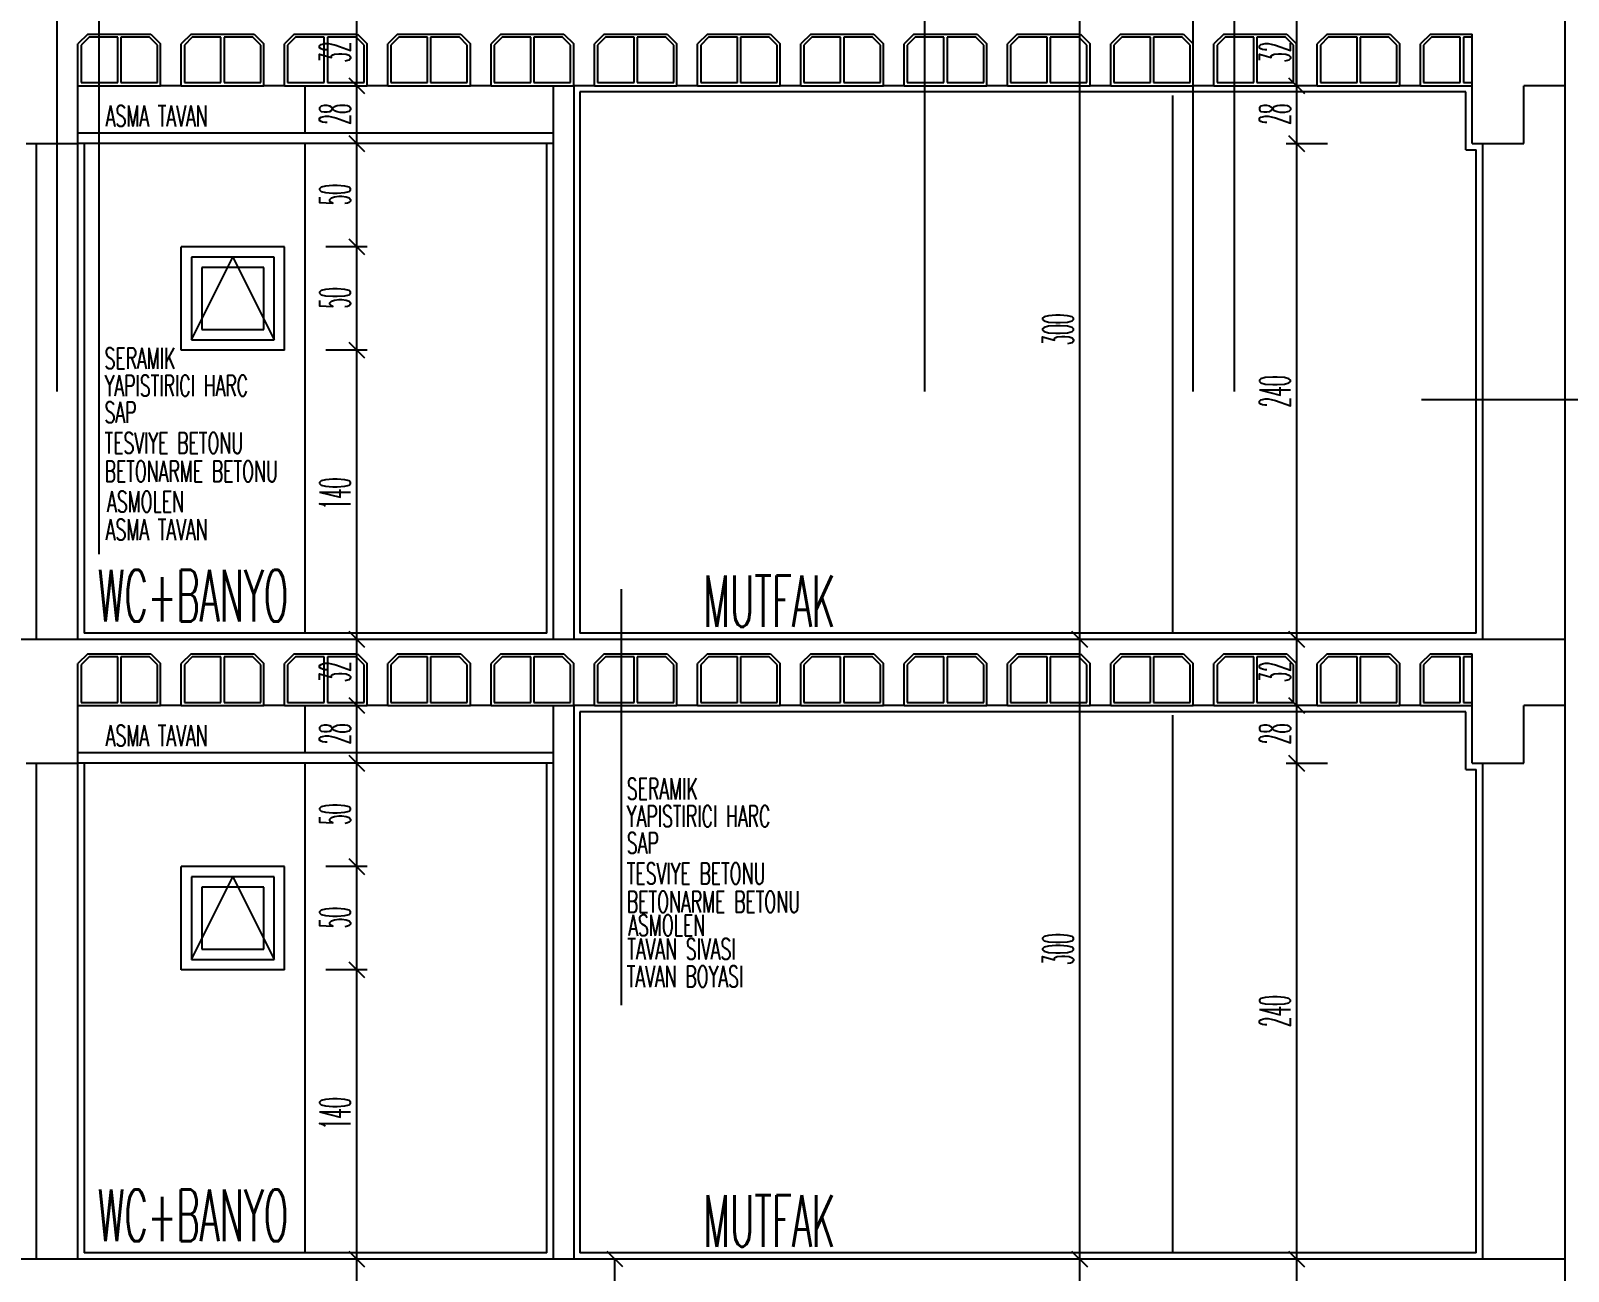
# Model space of a CAD drawing. Extents: x 78 to 306, y -397 to 18.
# Drawn here: x 278.1706 to 278.3194, y -396.8097 to -396.6896 of the extents above; entities that cross this region are included whole.
import ezdxf

# ---------------------------------------------------------------- set-up
doc = ezdxf.new("R2010")
doc.units = 0
doc.header["$LTSCALE"] = 0.5
doc.header["$MEASUREMENT"] = 0
doc.linetypes.add('DASHDOT2', pattern=[0.5, 0.25, -0.125, 0, -0.125])
doc.linetypes.add('DOT2', pattern=[0.125, 0, -0.125])
doc.layers.get('0').update_dxf_attribs({"linetype": 'CONTINUOUS'})
for name, color, linetype in [('AKS', 5, 'DASHDOT2'), ('DUVAR', 6, 'CONTINUOUS'), ('IZDUSUM', 2, 'DOT2'), ('KAPI', 1, 'CONTINUOUS'), ('KOLON', 4, 'CONTINUOUS'), ('MERDIVEN', 3, 'CONTINUOUS'), ('SIVA', 7, 'CONTINUOUS'), ('TARAMA', 8, 'CONTINUOUS'), ('TEFRIS', 11, 'CONTINUOUS'), ('YESIL', 73, 'CONTINUOUS')]:
    doc.layers.add(name, color=color, linetype=linetype)
doc.styles.add('OLCU', font='romans.shx', dxfattribs={"width": 0.6, "height": 0.125})
doc.styles.add('OLCUIC', font='ROMANS.SHX', dxfattribs={"width": 0.4, "height": 0.15})

msp = doc.modelspace()

# ---------------------------------------------------------------- linework, layer by layer
at = {"color": 0, "linetype": 'ByBlock'}
for p, q in [((278.20139, -396.69421), (278.20289, -396.69571)), ((278.20289, -396.69571), (278.20139, -396.69421)), ((278.29389, -396.69571), (278.29239, -396.69421)), ((278.29239, -396.69421), (278.29389, -396.69571)), ((278.20139, -396.69981), (278.20289, -396.70131)), ((278.20289, -396.70131), (278.20139, -396.69981)), ((278.29389, -396.70131), (278.29239, -396.69981)), ((278.29239, -396.69981), (278.29389, -396.70131)), ((278.20139, -396.70981), (278.20289, -396.71131)), ((278.20289, -396.71131), (278.20139, -396.70981)), ((278.20139, -396.71981), (278.20289, -396.72131)), ((278.20289, -396.72131), (278.20139, -396.71981)), ((278.20139, -396.74781), (278.20289, -396.74931)), ((278.20289, -396.74931), (278.20139, -396.74781)), ((278.27139, -396.74781), (278.27289, -396.74931)), ((278.27289, -396.74931), (278.27139, -396.74781)), ((278.29239, -396.74781), (278.29389, -396.74931)), ((278.29389, -396.74931), (278.29239, -396.74781)), ((278.20139, -396.75421), (278.20289, -396.75571)), ((278.20289, -396.75571), (278.20139, -396.75421)), ((278.29389, -396.75571), (278.29239, -396.75421)), ((278.29239, -396.75421), (278.29389, -396.75571)), ((278.20139, -396.75981), (278.20289, -396.76131)), ((278.20289, -396.76131), (278.20139, -396.75981)), ((278.29389, -396.76131), (278.29239, -396.75981)), ((278.29239, -396.75981), (278.29389, -396.76131)), ((278.20139, -396.76981), (278.20289, -396.77131)), ((278.20289, -396.77131), (278.20139, -396.76981)), ((278.20139, -396.77981), (278.20289, -396.78131)), ((278.20289, -396.78131), (278.20139, -396.77981)), ((278.20139, -396.80781), (278.20289, -396.80931)), ((278.20289, -396.80931), (278.20139, -396.80781)), ((278.22789, -396.80931), (278.22639, -396.80781)), ((278.27139, -396.80781), (278.27289, -396.80931)), ((278.27289, -396.80931), (278.27139, -396.80781)), ((278.29389, -396.80931), (278.29239, -396.80781)), ((278.29239, -396.80781), (278.29389, -396.80931))]:
    msp.add_line(p, q, dxfattribs=at)
at = {"layer": 'AKS'}
for p, q in [((278.17314, -396.94956), (278.17314, -396.29556)), ((278.25714, -396.94956), (278.25714, -396.29556)), ((278.28714, -396.94956), (278.28714, -396.29556)), ((278.28314, -396.94956), (278.28314, -396.29956))]:
    msp.add_line(p, q, dxfattribs=at)
at = {"layer": 'DUVAR'}
for p, q in [((278.22114, -396.69496), (278.22114, -396.74856)), ((278.22314, -396.69496), (278.22314, -396.74856)), ((278.31914, -396.74856), (278.31914, -396.69496)), ((278.17114, -396.74856), (278.17114, -396.70056)), ((278.17514, -396.74856), (278.17514, -396.70056)), ((278.31114, -396.70056), (278.31114, -396.74856)), ((278.22114, -396.75496), (278.22114, -396.80856)), ((278.22314, -396.75496), (278.22314, -396.80856)), ((278.31914, -396.80856), (278.31914, -396.75496)), ((278.17114, -396.80856), (278.17114, -396.76056)), ((278.17514, -396.80856), (278.17514, -396.76056)), ((278.31114, -396.76056), (278.31114, -396.80856))]:
    msp.add_line(p, q, dxfattribs=at)
at = {"layer": 'IZDUSUM', "ltscale": 0.6}
for p, q in [((278.18614, -396.71956), (278.19014, -396.71156)), ((278.19014, -396.71156), (278.19414, -396.71956)), ((278.18614, -396.77956), (278.19014, -396.77156)), ((278.19014, -396.77156), (278.19414, -396.77956))]:
    msp.add_line(p, q, dxfattribs=at)
at = {"layer": 'KAPI'}
for p, q in [((278.28114, -396.74796), (278.28114, -396.69589)), ((278.28114, -396.80796), (278.28114, -396.75589))]:
    msp.add_line(p, q, dxfattribs=at)
at = {"layer": 'KOLON'}
for p, q in [((278.31914, -396.69496), (278.31914, -396.68856)), ((278.31014, -396.70056), (278.31014, -396.68996)), ((278.17514, -396.70056), (278.17514, -396.69496)), ((278.31014, -396.70056), (278.31014, -396.69496)), ((278.31914, -396.69496), (278.31514, -396.69496)), ((278.31514, -396.70056), (278.31514, -396.69496)), ((278.17014, -396.70056), (278.17514, -396.70056)), ((278.31014, -396.70056), (278.31514, -396.70056)), ((278.31914, -396.74856), (278.12117, -396.74856)), ((278.31914, -396.75496), (278.31914, -396.74856)), ((278.31014, -396.76056), (278.31014, -396.74996)), ((278.17514, -396.76056), (278.17514, -396.75496)), ((278.31914, -396.75496), (278.31514, -396.75496)), ((278.31514, -396.76056), (278.31514, -396.75496)), ((278.17014, -396.76056), (278.17514, -396.76056)), ((278.31014, -396.76056), (278.31514, -396.76056)), ((278.31914, -396.80856), (278.13714, -396.80856)), ((278.31914, -396.81496), (278.31914, -396.80856))]:
    msp.add_line(p, q, dxfattribs=at)
at = {"layer": 'KOLON', "ltscale": 1.5}
for p, q in [((278.17609, -396.68996), (278.17514, -396.69091)), ((278.17609, -396.68996), (278.1822, -396.68996)), ((278.1822, -396.68996), (278.18314, -396.69091)), ((278.18609, -396.68996), (278.18514, -396.69091)), ((278.18609, -396.68996), (278.1922, -396.68996)), ((278.1922, -396.68996), (278.19314, -396.69091)), ((278.19609, -396.68996), (278.19514, -396.69091)), ((278.19609, -396.68996), (278.2022, -396.68996)), ((278.2022, -396.68996), (278.20314, -396.69091)), ((278.20609, -396.68996), (278.20514, -396.69091)), ((278.20609, -396.68996), (278.2122, -396.68996)), ((278.2122, -396.68996), (278.21314, -396.69091)), ((278.21609, -396.68996), (278.21514, -396.69091)), ((278.21609, -396.68996), (278.2222, -396.68996)), ((278.2222, -396.68996), (278.22314, -396.69091)), ((278.22609, -396.68996), (278.22514, -396.69091)), ((278.22609, -396.68996), (278.2322, -396.68996)), ((278.2322, -396.68996), (278.23314, -396.69091)), ((278.23609, -396.68996), (278.23514, -396.69091)), ((278.23609, -396.68996), (278.2422, -396.68996)), ((278.2422, -396.68996), (278.24314, -396.69091)), ((278.24609, -396.68996), (278.24514, -396.69091)), ((278.24609, -396.68996), (278.2522, -396.68996)), ((278.2522, -396.68996), (278.25314, -396.69091)), ((278.25609, -396.68996), (278.25514, -396.69091)), ((278.25609, -396.68996), (278.2622, -396.68996)), ((278.2622, -396.68996), (278.26314, -396.69091)), ((278.26609, -396.68996), (278.26514, -396.69091)), ((278.26609, -396.68996), (278.2722, -396.68996)), ((278.2722, -396.68996), (278.27314, -396.69091)), ((278.27609, -396.68996), (278.27514, -396.69091)), ((278.27609, -396.68996), (278.2822, -396.68996)), ((278.2822, -396.68996), (278.28314, -396.69091)), ((278.28609, -396.68996), (278.28514, -396.69091)), ((278.28609, -396.68996), (278.2922, -396.68996)), ((278.2922, -396.68996), (278.29314, -396.69091)), ((278.29609, -396.68996), (278.29514, -396.69091)), ((278.29609, -396.68996), (278.3022, -396.68996)), ((278.3022, -396.68996), (278.30314, -396.69091)), ((278.30609, -396.68996), (278.30514, -396.69091)), ((278.30609, -396.68996), (278.31014, -396.68996)), ((278.17514, -396.69496), (278.17514, -396.69091)), ((278.18314, -396.69496), (278.18314, -396.69091)), ((278.18514, -396.69496), (278.18514, -396.69091)), ((278.19314, -396.69496), (278.19314, -396.69091)), ((278.19514, -396.69496), (278.19514, -396.69091)), ((278.20314, -396.69496), (278.20314, -396.69091)), ((278.20514, -396.69496), (278.20514, -396.69091)), ((278.21314, -396.69496), (278.21314, -396.69091)), ((278.21514, -396.69496), (278.21514, -396.69091)), ((278.22314, -396.69496), (278.22314, -396.69091)), ((278.22514, -396.69496), (278.22514, -396.69091)), ((278.23314, -396.69496), (278.23314, -396.69091)), ((278.23514, -396.69496), (278.23514, -396.69091)), ((278.24314, -396.69496), (278.24314, -396.69091)), ((278.24514, -396.69496), (278.24514, -396.69091)), ((278.25314, -396.69496), (278.25314, -396.69091)), ((278.25514, -396.69496), (278.25514, -396.69091)), ((278.26314, -396.69496), (278.26314, -396.69091)), ((278.26514, -396.69496), (278.26514, -396.69091)), ((278.27314, -396.69496), (278.27314, -396.69091)), ((278.27514, -396.69496), (278.27514, -396.69091)), ((278.28314, -396.69496), (278.28314, -396.69091)), ((278.28514, -396.69496), (278.28514, -396.69091)), ((278.29314, -396.69496), (278.29314, -396.69091)), ((278.29514, -396.69496), (278.29514, -396.69091)), ((278.30314, -396.69496), (278.30314, -396.69091)), ((278.30514, -396.69496), (278.30514, -396.69091)), ((278.18514, -396.69496), (278.18314, -396.69496)), ((278.19514, -396.69496), (278.19314, -396.69496)), ((278.20514, -396.69496), (278.20314, -396.69496)), ((278.21514, -396.69496), (278.21314, -396.69496)), ((278.22514, -396.69496), (278.22314, -396.69496)), ((278.23514, -396.69496), (278.23314, -396.69496)), ((278.24514, -396.69496), (278.24314, -396.69496)), ((278.25514, -396.69496), (278.25314, -396.69496)), ((278.26514, -396.69496), (278.26314, -396.69496)), ((278.27514, -396.69496), (278.27314, -396.69496)), ((278.28514, -396.69496), (278.28314, -396.69496)), ((278.29514, -396.69496), (278.29314, -396.69496)), ((278.30514, -396.69496), (278.30314, -396.69496)), ((278.17609, -396.74996), (278.17514, -396.75091)), ((278.17609, -396.74996), (278.1822, -396.74996)), ((278.1822, -396.74996), (278.18314, -396.75091)), ((278.18609, -396.74996), (278.18514, -396.75091)), ((278.18609, -396.74996), (278.1922, -396.74996)), ((278.1922, -396.74996), (278.19314, -396.75091)), ((278.19609, -396.74996), (278.19514, -396.75091)), ((278.19609, -396.74996), (278.2022, -396.74996)), ((278.2022, -396.74996), (278.20314, -396.75091)), ((278.20609, -396.74996), (278.20514, -396.75091)), ((278.20609, -396.74996), (278.2122, -396.74996)), ((278.2122, -396.74996), (278.21314, -396.75091)), ((278.21609, -396.74996), (278.21514, -396.75091)), ((278.21609, -396.74996), (278.2222, -396.74996)), ((278.2222, -396.74996), (278.22314, -396.75091)), ((278.22609, -396.74996), (278.22514, -396.75091)), ((278.22609, -396.74996), (278.2322, -396.74996)), ((278.2322, -396.74996), (278.23314, -396.75091)), ((278.23609, -396.74996), (278.23514, -396.75091)), ((278.23609, -396.74996), (278.2422, -396.74996)), ((278.2422, -396.74996), (278.24314, -396.75091)), ((278.24609, -396.74996), (278.24514, -396.75091)), ((278.24609, -396.74996), (278.2522, -396.74996)), ((278.2522, -396.74996), (278.25314, -396.75091)), ((278.25609, -396.74996), (278.25514, -396.75091)), ((278.25609, -396.74996), (278.2622, -396.74996)), ((278.2622, -396.74996), (278.26314, -396.75091)), ((278.26609, -396.74996), (278.26514, -396.75091)), ((278.26609, -396.74996), (278.2722, -396.74996)), ((278.2722, -396.74996), (278.27314, -396.75091)), ((278.27609, -396.74996), (278.27514, -396.75091)), ((278.27609, -396.74996), (278.2822, -396.74996)), ((278.2822, -396.74996), (278.28314, -396.75091)), ((278.28609, -396.74996), (278.28514, -396.75091)), ((278.28609, -396.74996), (278.2922, -396.74996)), ((278.2922, -396.74996), (278.29314, -396.75091)), ((278.29609, -396.74996), (278.29514, -396.75091)), ((278.29609, -396.74996), (278.3022, -396.74996)), ((278.3022, -396.74996), (278.30314, -396.75091)), ((278.30609, -396.74996), (278.30514, -396.75091)), ((278.30609, -396.74996), (278.31014, -396.74996)), ((278.17514, -396.75496), (278.17514, -396.75091)), ((278.18314, -396.75496), (278.18314, -396.75091)), ((278.18514, -396.75496), (278.18514, -396.75091)), ((278.19314, -396.75496), (278.19314, -396.75091)), ((278.19514, -396.75496), (278.19514, -396.75091)), ((278.20314, -396.75496), (278.20314, -396.75091)), ((278.20514, -396.75496), (278.20514, -396.75091)), ((278.21314, -396.75496), (278.21314, -396.75091)), ((278.21514, -396.75496), (278.21514, -396.75091)), ((278.22314, -396.75496), (278.22314, -396.75091)), ((278.22514, -396.75496), (278.22514, -396.75091)), ((278.23314, -396.75496), (278.23314, -396.75091)), ((278.23514, -396.75496), (278.23514, -396.75091)), ((278.24314, -396.75496), (278.24314, -396.75091)), ((278.24514, -396.75496), (278.24514, -396.75091)), ((278.25314, -396.75496), (278.25314, -396.75091)), ((278.25514, -396.75496), (278.25514, -396.75091)), ((278.26314, -396.75496), (278.26314, -396.75091)), ((278.26514, -396.75496), (278.26514, -396.75091)), ((278.27314, -396.75496), (278.27314, -396.75091)), ((278.27514, -396.75496), (278.27514, -396.75091)), ((278.28314, -396.75496), (278.28314, -396.75091)), ((278.28514, -396.75496), (278.28514, -396.75091)), ((278.29314, -396.75496), (278.29314, -396.75091)), ((278.29514, -396.75496), (278.29514, -396.75091)), ((278.30314, -396.75496), (278.30314, -396.75091)), ((278.30514, -396.75496), (278.30514, -396.75091)), ((278.18514, -396.75496), (278.18314, -396.75496)), ((278.19514, -396.75496), (278.19314, -396.75496)), ((278.20514, -396.75496), (278.20314, -396.75496)), ((278.21514, -396.75496), (278.21314, -396.75496)), ((278.22514, -396.75496), (278.22314, -396.75496)), ((278.23514, -396.75496), (278.23314, -396.75496)), ((278.24514, -396.75496), (278.24314, -396.75496)), ((278.25514, -396.75496), (278.25314, -396.75496)), ((278.26514, -396.75496), (278.26314, -396.75496)), ((278.27514, -396.75496), (278.27314, -396.75496)), ((278.28514, -396.75496), (278.28314, -396.75496)), ((278.29514, -396.75496), (278.29314, -396.75496)), ((278.30514, -396.75496), (278.30314, -396.75496))]:
    msp.add_line(p, q, dxfattribs=at)
at = {"layer": 'MERDIVEN', "ltscale": 1.4}
for p, q in [((278.22114, -396.69956), (278.17514, -396.69956)), ((278.22114, -396.70056), (278.17514, -396.70056)), ((278.22114, -396.75956), (278.17514, -396.75956)), ((278.22114, -396.76056), (278.17514, -396.76056))]:
    msp.add_line(p, q, dxfattribs=at)
at = {"layer": 'SIVA', "ltscale": 1.4}
for p, q in [((278.30954, -396.69556), (278.22374, -396.69556)), ((278.22374, -396.69556), (278.22374, -396.74796)), ((278.30954, -396.70116), (278.30954, -396.69556)), ((278.17574, -396.70056), (278.17574, -396.74796)), ((278.22054, -396.74796), (278.22054, -396.70056)), ((278.30954, -396.70116), (278.31054, -396.70116)), ((278.31054, -396.74796), (278.31054, -396.70116)), ((278.22054, -396.74796), (278.17574, -396.74796)), ((278.31054, -396.74796), (278.22374, -396.74796)), ((278.30954, -396.75556), (278.22374, -396.75556)), ((278.22374, -396.75556), (278.22374, -396.80796)), ((278.30954, -396.76116), (278.30954, -396.75556)), ((278.17574, -396.76056), (278.17574, -396.80796)), ((278.22054, -396.80796), (278.22054, -396.76056)), ((278.30954, -396.76116), (278.31054, -396.76116)), ((278.31054, -396.80796), (278.31054, -396.76116)), ((278.22054, -396.80796), (278.17574, -396.80796)), ((278.31054, -396.80796), (278.22374, -396.80796))]:
    msp.add_line(p, q, dxfattribs=at)
at = {"layer": 'TARAMA', "ltscale": 1.5}
for p, q in [((278.17621, -396.69026), (278.17544, -396.69103)), ((278.17899, -396.69026), (278.17621, -396.69026)), ((278.17899, -396.69466), (278.17899, -396.69026)), ((278.18207, -396.69026), (278.17929, -396.69026)), ((278.17929, -396.69026), (278.17929, -396.69466)), ((278.18284, -396.69103), (278.18207, -396.69026)), ((278.18621, -396.69026), (278.18544, -396.69103)), ((278.18899, -396.69026), (278.18621, -396.69026)), ((278.18899, -396.69466), (278.18899, -396.69026)), ((278.19207, -396.69026), (278.18929, -396.69026)), ((278.18929, -396.69026), (278.18929, -396.69466)), ((278.19284, -396.69103), (278.19207, -396.69026)), ((278.19621, -396.69026), (278.19544, -396.69103)), ((278.19899, -396.69026), (278.19621, -396.69026)), ((278.19899, -396.69466), (278.19899, -396.69026)), ((278.20207, -396.69026), (278.19929, -396.69026)), ((278.19929, -396.69026), (278.19929, -396.69466)), ((278.20284, -396.69103), (278.20207, -396.69026)), ((278.20621, -396.69026), (278.20544, -396.69103)), ((278.20899, -396.69026), (278.20621, -396.69026)), ((278.20899, -396.69466), (278.20899, -396.69026)), ((278.21207, -396.69026), (278.20929, -396.69026)), ((278.20929, -396.69026), (278.20929, -396.69466)), ((278.21284, -396.69103), (278.21207, -396.69026)), ((278.21621, -396.69026), (278.21544, -396.69103)), ((278.21899, -396.69026), (278.21621, -396.69026)), ((278.21899, -396.69466), (278.21899, -396.69026)), ((278.22207, -396.69026), (278.21929, -396.69026)), ((278.21929, -396.69026), (278.21929, -396.69466)), ((278.22284, -396.69103), (278.22207, -396.69026)), ((278.22621, -396.69026), (278.22544, -396.69103)), ((278.22899, -396.69026), (278.22621, -396.69026)), ((278.22899, -396.69466), (278.22899, -396.69026)), ((278.23207, -396.69026), (278.22929, -396.69026)), ((278.22929, -396.69026), (278.22929, -396.69466)), ((278.23284, -396.69103), (278.23207, -396.69026)), ((278.23621, -396.69026), (278.23544, -396.69103)), ((278.23899, -396.69026), (278.23621, -396.69026)), ((278.23899, -396.69466), (278.23899, -396.69026)), ((278.24207, -396.69026), (278.23929, -396.69026)), ((278.23929, -396.69026), (278.23929, -396.69466)), ((278.24284, -396.69103), (278.24207, -396.69026)), ((278.24621, -396.69026), (278.24544, -396.69103)), ((278.24899, -396.69026), (278.24621, -396.69026)), ((278.24899, -396.69466), (278.24899, -396.69026)), ((278.25207, -396.69026), (278.24929, -396.69026)), ((278.24929, -396.69026), (278.24929, -396.69466)), ((278.25284, -396.69103), (278.25207, -396.69026)), ((278.25621, -396.69026), (278.25544, -396.69103)), ((278.25899, -396.69026), (278.25621, -396.69026)), ((278.25899, -396.69466), (278.25899, -396.69026)), ((278.26207, -396.69026), (278.25929, -396.69026)), ((278.25929, -396.69026), (278.25929, -396.69466)), ((278.26284, -396.69103), (278.26207, -396.69026)), ((278.26621, -396.69026), (278.26544, -396.69103)), ((278.26899, -396.69026), (278.26621, -396.69026)), ((278.26899, -396.69466), (278.26899, -396.69026)), ((278.27207, -396.69026), (278.26929, -396.69026)), ((278.26929, -396.69026), (278.26929, -396.69466)), ((278.27284, -396.69103), (278.27207, -396.69026)), ((278.27621, -396.69026), (278.27544, -396.69103)), ((278.27899, -396.69026), (278.27621, -396.69026)), ((278.27899, -396.69466), (278.27899, -396.69026)), ((278.28207, -396.69026), (278.27929, -396.69026)), ((278.27929, -396.69026), (278.27929, -396.69466)), ((278.28284, -396.69103), (278.28207, -396.69026)), ((278.28621, -396.69026), (278.28544, -396.69103)), ((278.28899, -396.69026), (278.28621, -396.69026)), ((278.28899, -396.69466), (278.28899, -396.69026)), ((278.29207, -396.69026), (278.28929, -396.69026)), ((278.28929, -396.69026), (278.28929, -396.69466)), ((278.29284, -396.69103), (278.29207, -396.69026)), ((278.29621, -396.69026), (278.29544, -396.69103)), ((278.29899, -396.69026), (278.29621, -396.69026)), ((278.29899, -396.69466), (278.29899, -396.69026)), ((278.30207, -396.69026), (278.29929, -396.69026)), ((278.29929, -396.69026), (278.29929, -396.69466)), ((278.30284, -396.69103), (278.30207, -396.69026)), ((278.30621, -396.69026), (278.30544, -396.69103)), ((278.30899, -396.69026), (278.30621, -396.69026)), ((278.30899, -396.69466), (278.30899, -396.69026)), ((278.31014, -396.69026), (278.30929, -396.69026)), ((278.30929, -396.69026), (278.30929, -396.69466)), ((278.17544, -396.69103), (278.17544, -396.69466)), ((278.18284, -396.69466), (278.18284, -396.69103)), ((278.18544, -396.69103), (278.18544, -396.69466)), ((278.19284, -396.69466), (278.19284, -396.69103)), ((278.19544, -396.69103), (278.19544, -396.69466)), ((278.20284, -396.69466), (278.20284, -396.69103)), ((278.20544, -396.69103), (278.20544, -396.69466)), ((278.21284, -396.69466), (278.21284, -396.69103)), ((278.21544, -396.69103), (278.21544, -396.69466)), ((278.22284, -396.69466), (278.22284, -396.69103)), ((278.22544, -396.69103), (278.22544, -396.69466)), ((278.23284, -396.69466), (278.23284, -396.69103)), ((278.23544, -396.69103), (278.23544, -396.69466)), ((278.24284, -396.69466), (278.24284, -396.69103)), ((278.24544, -396.69103), (278.24544, -396.69466)), ((278.25284, -396.69466), (278.25284, -396.69103)), ((278.25544, -396.69103), (278.25544, -396.69466)), ((278.26284, -396.69466), (278.26284, -396.69103)), ((278.26544, -396.69103), (278.26544, -396.69466)), ((278.27284, -396.69466), (278.27284, -396.69103)), ((278.27544, -396.69103), (278.27544, -396.69466)), ((278.28284, -396.69466), (278.28284, -396.69103)), ((278.28544, -396.69103), (278.28544, -396.69466)), ((278.29284, -396.69466), (278.29284, -396.69103)), ((278.29544, -396.69103), (278.29544, -396.69466)), ((278.30284, -396.69466), (278.30284, -396.69103)), ((278.30544, -396.69103), (278.30544, -396.69466)), ((278.17514, -396.69496), (278.18314, -396.69496)), ((278.17544, -396.69466), (278.17899, -396.69466)), ((278.17929, -396.69466), (278.18284, -396.69466)), ((278.18514, -396.69496), (278.19314, -396.69496)), ((278.18544, -396.69466), (278.18899, -396.69466)), ((278.18929, -396.69466), (278.19284, -396.69466)), ((278.19514, -396.69496), (278.20314, -396.69496)), ((278.19544, -396.69466), (278.19899, -396.69466)), ((278.19929, -396.69466), (278.20284, -396.69466)), ((278.20514, -396.69496), (278.21314, -396.69496)), ((278.20544, -396.69466), (278.20899, -396.69466)), ((278.20929, -396.69466), (278.21284, -396.69466)), ((278.21514, -396.69496), (278.22314, -396.69496)), ((278.21544, -396.69466), (278.21899, -396.69466)), ((278.21929, -396.69466), (278.22284, -396.69466)), ((278.22514, -396.69496), (278.23314, -396.69496)), ((278.22544, -396.69466), (278.22899, -396.69466)), ((278.22929, -396.69466), (278.23284, -396.69466)), ((278.23514, -396.69496), (278.24314, -396.69496)), ((278.23544, -396.69466), (278.23899, -396.69466)), ((278.23929, -396.69466), (278.24284, -396.69466)), ((278.24514, -396.69496), (278.25314, -396.69496)), ((278.24544, -396.69466), (278.24899, -396.69466)), ((278.24929, -396.69466), (278.25284, -396.69466)), ((278.25514, -396.69496), (278.26314, -396.69496)), ((278.25544, -396.69466), (278.25899, -396.69466)), ((278.25929, -396.69466), (278.26284, -396.69466)), ((278.26514, -396.69496), (278.27314, -396.69496)), ((278.26544, -396.69466), (278.26899, -396.69466)), ((278.26929, -396.69466), (278.27284, -396.69466)), ((278.27514, -396.69496), (278.28314, -396.69496)), ((278.27544, -396.69466), (278.27899, -396.69466)), ((278.27929, -396.69466), (278.28284, -396.69466)), ((278.28514, -396.69496), (278.29314, -396.69496)), ((278.28544, -396.69466), (278.28899, -396.69466)), ((278.28929, -396.69466), (278.29284, -396.69466)), ((278.29514, -396.69496), (278.30314, -396.69496)), ((278.29544, -396.69466), (278.29899, -396.69466)), ((278.29929, -396.69466), (278.30284, -396.69466)), ((278.30514, -396.69496), (278.31014, -396.69496)), ((278.30544, -396.69466), (278.30899, -396.69466)), ((278.30929, -396.69466), (278.31014, -396.69466)), ((278.17621, -396.75026), (278.17544, -396.75103)), ((278.17899, -396.75026), (278.17621, -396.75026)), ((278.17899, -396.75466), (278.17899, -396.75026)), ((278.18207, -396.75026), (278.17929, -396.75026)), ((278.17929, -396.75026), (278.17929, -396.75466)), ((278.18284, -396.75103), (278.18207, -396.75026)), ((278.18621, -396.75026), (278.18544, -396.75103)), ((278.18899, -396.75026), (278.18621, -396.75026)), ((278.18899, -396.75466), (278.18899, -396.75026)), ((278.19207, -396.75026), (278.18929, -396.75026)), ((278.18929, -396.75026), (278.18929, -396.75466)), ((278.19284, -396.75103), (278.19207, -396.75026)), ((278.19621, -396.75026), (278.19544, -396.75103)), ((278.19899, -396.75026), (278.19621, -396.75026)), ((278.19899, -396.75466), (278.19899, -396.75026)), ((278.20207, -396.75026), (278.19929, -396.75026)), ((278.19929, -396.75026), (278.19929, -396.75466)), ((278.20284, -396.75103), (278.20207, -396.75026)), ((278.20621, -396.75026), (278.20544, -396.75103)), ((278.20899, -396.75026), (278.20621, -396.75026)), ((278.20899, -396.75466), (278.20899, -396.75026)), ((278.21207, -396.75026), (278.20929, -396.75026)), ((278.20929, -396.75026), (278.20929, -396.75466)), ((278.21284, -396.75103), (278.21207, -396.75026)), ((278.21621, -396.75026), (278.21544, -396.75103)), ((278.21899, -396.75026), (278.21621, -396.75026)), ((278.21899, -396.75466), (278.21899, -396.75026)), ((278.22207, -396.75026), (278.21929, -396.75026)), ((278.21929, -396.75026), (278.21929, -396.75466)), ((278.22284, -396.75103), (278.22207, -396.75026)), ((278.22621, -396.75026), (278.22544, -396.75103)), ((278.22899, -396.75026), (278.22621, -396.75026)), ((278.22899, -396.75466), (278.22899, -396.75026)), ((278.23207, -396.75026), (278.22929, -396.75026)), ((278.22929, -396.75026), (278.22929, -396.75466)), ((278.23284, -396.75103), (278.23207, -396.75026)), ((278.23621, -396.75026), (278.23544, -396.75103)), ((278.23899, -396.75026), (278.23621, -396.75026)), ((278.23899, -396.75466), (278.23899, -396.75026)), ((278.24207, -396.75026), (278.23929, -396.75026)), ((278.23929, -396.75026), (278.23929, -396.75466)), ((278.24284, -396.75103), (278.24207, -396.75026)), ((278.24621, -396.75026), (278.24544, -396.75103)), ((278.24899, -396.75026), (278.24621, -396.75026)), ((278.24899, -396.75466), (278.24899, -396.75026)), ((278.25207, -396.75026), (278.24929, -396.75026)), ((278.24929, -396.75026), (278.24929, -396.75466)), ((278.25284, -396.75103), (278.25207, -396.75026)), ((278.25621, -396.75026), (278.25544, -396.75103)), ((278.25899, -396.75026), (278.25621, -396.75026)), ((278.25899, -396.75466), (278.25899, -396.75026)), ((278.26207, -396.75026), (278.25929, -396.75026)), ((278.25929, -396.75026), (278.25929, -396.75466)), ((278.26284, -396.75103), (278.26207, -396.75026)), ((278.26621, -396.75026), (278.26544, -396.75103)), ((278.26899, -396.75026), (278.26621, -396.75026)), ((278.26899, -396.75466), (278.26899, -396.75026)), ((278.27207, -396.75026), (278.26929, -396.75026)), ((278.26929, -396.75026), (278.26929, -396.75466)), ((278.27284, -396.75103), (278.27207, -396.75026)), ((278.27621, -396.75026), (278.27544, -396.75103)), ((278.27899, -396.75026), (278.27621, -396.75026)), ((278.27899, -396.75466), (278.27899, -396.75026)), ((278.28207, -396.75026), (278.27929, -396.75026)), ((278.27929, -396.75026), (278.27929, -396.75466)), ((278.28284, -396.75103), (278.28207, -396.75026)), ((278.28621, -396.75026), (278.28544, -396.75103)), ((278.28899, -396.75026), (278.28621, -396.75026)), ((278.28899, -396.75466), (278.28899, -396.75026)), ((278.29207, -396.75026), (278.28929, -396.75026)), ((278.28929, -396.75026), (278.28929, -396.75466)), ((278.29284, -396.75103), (278.29207, -396.75026)), ((278.29621, -396.75026), (278.29544, -396.75103)), ((278.29899, -396.75026), (278.29621, -396.75026)), ((278.29899, -396.75466), (278.29899, -396.75026)), ((278.30207, -396.75026), (278.29929, -396.75026)), ((278.29929, -396.75026), (278.29929, -396.75466)), ((278.30284, -396.75103), (278.30207, -396.75026)), ((278.30621, -396.75026), (278.30544, -396.75103)), ((278.30899, -396.75026), (278.30621, -396.75026)), ((278.30899, -396.75466), (278.30899, -396.75026)), ((278.31014, -396.75026), (278.30929, -396.75026)), ((278.30929, -396.75026), (278.30929, -396.75466)), ((278.17544, -396.75103), (278.17544, -396.75466)), ((278.18284, -396.75466), (278.18284, -396.75103)), ((278.18544, -396.75103), (278.18544, -396.75466)), ((278.19284, -396.75466), (278.19284, -396.75103)), ((278.19544, -396.75103), (278.19544, -396.75466)), ((278.20284, -396.75466), (278.20284, -396.75103)), ((278.20544, -396.75103), (278.20544, -396.75466)), ((278.21284, -396.75466), (278.21284, -396.75103)), ((278.21544, -396.75103), (278.21544, -396.75466)), ((278.22284, -396.75466), (278.22284, -396.75103)), ((278.22544, -396.75103), (278.22544, -396.75466)), ((278.23284, -396.75466), (278.23284, -396.75103)), ((278.23544, -396.75103), (278.23544, -396.75466)), ((278.24284, -396.75466), (278.24284, -396.75103)), ((278.24544, -396.75103), (278.24544, -396.75466)), ((278.25284, -396.75466), (278.25284, -396.75103)), ((278.25544, -396.75103), (278.25544, -396.75466)), ((278.26284, -396.75466), (278.26284, -396.75103)), ((278.26544, -396.75103), (278.26544, -396.75466)), ((278.27284, -396.75466), (278.27284, -396.75103)), ((278.27544, -396.75103), (278.27544, -396.75466)), ((278.28284, -396.75466), (278.28284, -396.75103)), ((278.28544, -396.75103), (278.28544, -396.75466)), ((278.29284, -396.75466), (278.29284, -396.75103)), ((278.29544, -396.75103), (278.29544, -396.75466)), ((278.30284, -396.75466), (278.30284, -396.75103)), ((278.30544, -396.75103), (278.30544, -396.75466)), ((278.17544, -396.75466), (278.17899, -396.75466)), ((278.17929, -396.75466), (278.18284, -396.75466)), ((278.18544, -396.75466), (278.18899, -396.75466)), ((278.18929, -396.75466), (278.19284, -396.75466)), ((278.19544, -396.75466), (278.19899, -396.75466)), ((278.19929, -396.75466), (278.20284, -396.75466)), ((278.20544, -396.75466), (278.20899, -396.75466)), ((278.20929, -396.75466), (278.21284, -396.75466)), ((278.21544, -396.75466), (278.21899, -396.75466)), ((278.21929, -396.75466), (278.22284, -396.75466)), ((278.22544, -396.75466), (278.22899, -396.75466)), ((278.22929, -396.75466), (278.23284, -396.75466)), ((278.23544, -396.75466), (278.23899, -396.75466)), ((278.23929, -396.75466), (278.24284, -396.75466)), ((278.24544, -396.75466), (278.24899, -396.75466)), ((278.24929, -396.75466), (278.25284, -396.75466)), ((278.25544, -396.75466), (278.25899, -396.75466)), ((278.25929, -396.75466), (278.26284, -396.75466)), ((278.26544, -396.75466), (278.26899, -396.75466)), ((278.26929, -396.75466), (278.27284, -396.75466)), ((278.27544, -396.75466), (278.27899, -396.75466)), ((278.27929, -396.75466), (278.28284, -396.75466)), ((278.28544, -396.75466), (278.28899, -396.75466)), ((278.28929, -396.75466), (278.29284, -396.75466)), ((278.29544, -396.75466), (278.29899, -396.75466)), ((278.29929, -396.75466), (278.30284, -396.75466)), ((278.30544, -396.75466), (278.30899, -396.75466)), ((278.30929, -396.75466), (278.31014, -396.75466)), ((278.17514, -396.75496), (278.18314, -396.75496)), ((278.18514, -396.75496), (278.19314, -396.75496)), ((278.19514, -396.75496), (278.20314, -396.75496)), ((278.20514, -396.75496), (278.21314, -396.75496)), ((278.21514, -396.75496), (278.22314, -396.75496)), ((278.22514, -396.75496), (278.23314, -396.75496)), ((278.23514, -396.75496), (278.24314, -396.75496)), ((278.24514, -396.75496), (278.25314, -396.75496)), ((278.25514, -396.75496), (278.26314, -396.75496)), ((278.26514, -396.75496), (278.27314, -396.75496)), ((278.27514, -396.75496), (278.28314, -396.75496)), ((278.28514, -396.75496), (278.29314, -396.75496)), ((278.29514, -396.75496), (278.30314, -396.75496)), ((278.30514, -396.75496), (278.31014, -396.75496))]:
    msp.add_line(p, q, dxfattribs=at)
at = {"layer": 'TEFRIS', "ltscale": 1.4}
for p, q in [((278.19714, -396.69956), (278.19714, -396.69496)), ((278.19714, -396.74796), (278.19714, -396.70056)), ((278.19514, -396.71056), (278.18514, -396.71056)), ((278.18514, -396.72056), (278.18514, -396.71056)), ((278.19414, -396.71156), (278.18614, -396.71156)), ((278.18614, -396.71156), (278.18614, -396.71956)), ((278.19414, -396.71956), (278.19414, -396.71156)), ((278.19514, -396.72056), (278.19514, -396.71056)), ((278.19314, -396.71256), (278.18714, -396.71256)), ((278.18714, -396.71256), (278.18714, -396.71856)), ((278.19314, -396.71856), (278.19314, -396.71256)), ((278.18714, -396.71856), (278.19314, -396.71856)), ((278.18614, -396.71956), (278.19414, -396.71956)), ((278.19514, -396.72056), (278.18514, -396.72056)), ((278.19714, -396.75956), (278.19714, -396.75496)), ((278.19714, -396.80796), (278.19714, -396.76056)), ((278.19514, -396.77056), (278.18514, -396.77056)), ((278.18514, -396.78056), (278.18514, -396.77056)), ((278.19514, -396.78056), (278.19514, -396.77056)), ((278.19414, -396.77156), (278.18614, -396.77156)), ((278.18614, -396.77156), (278.18614, -396.77956)), ((278.19314, -396.77256), (278.18714, -396.77256)), ((278.18714, -396.77256), (278.18714, -396.77856)), ((278.19314, -396.77856), (278.19314, -396.77256)), ((278.19414, -396.77956), (278.19414, -396.77156)), ((278.18714, -396.77856), (278.19314, -396.77856)), ((278.18614, -396.77956), (278.19414, -396.77956)), ((278.19514, -396.78056), (278.18514, -396.78056))]:
    msp.add_line(p, q, dxfattribs=at)
at = {"layer": 'YESIL', "ltscale": 1.4}
for p, q in [((278.1772, -396.74032), (278.1772, -396.6868)), ((278.20214, -396.69496), (278.20214, -396.68856)), ((278.27214, -396.74856), (278.27214, -396.68856)), ((278.29314, -396.68856), (278.29314, -396.69496)), ((278.20214, -396.70056), (278.20214, -396.69496)), ((278.29314, -396.69496), (278.29314, -396.70056)), ((278.20214, -396.71056), (278.20214, -396.70056)), ((278.29214, -396.70056), (278.29614, -396.70056)), ((278.29314, -396.70056), (278.29314, -396.74856)), ((278.20314, -396.71056), (278.19914, -396.71056)), ((278.20214, -396.72056), (278.20214, -396.71056)), ((278.20314, -396.72056), (278.19914, -396.72056)), ((278.20214, -396.74856), (278.20214, -396.72056)), ((278.20214, -396.75496), (278.20214, -396.74856)), ((278.27214, -396.80856), (278.27214, -396.74856)), ((278.29314, -396.74856), (278.29314, -396.75496)), ((278.20214, -396.76056), (278.20214, -396.75496)), ((278.29314, -396.75496), (278.29314, -396.76056)), ((278.20214, -396.77056), (278.20214, -396.76056)), ((278.29214, -396.76056), (278.29614, -396.76056)), ((278.29314, -396.76056), (278.29314, -396.80856)), ((278.20314, -396.77056), (278.19914, -396.77056)), ((278.20214, -396.78056), (278.20214, -396.77056)), ((278.20314, -396.78056), (278.19914, -396.78056)), ((278.20214, -396.80856), (278.20214, -396.78056)), ((278.20214, -396.81496), (278.20214, -396.80856)), ((278.22714, -396.81496), (278.22714, -396.80856)), ((278.27214, -396.86856), (278.27214, -396.80856)), ((278.29314, -396.80856), (278.29314, -396.81496))]:
    msp.add_line(p, q, dxfattribs=at)
at = {"layer": 'YESIL'}
for p, q in [((278.30523, -396.72534), (278.32521, -396.72534)), ((278.22776, -396.78399), (278.22776, -396.74371))]:
    msp.add_line(p, q, dxfattribs=at)

# ---------------------------------------------------------------- texts
at = {"layer": 'YESIL', "style": 'OLCUIC', "width": 0.4}
for s, p in [('32', (278.20154, -396.69273)), ('32', (278.29254, -396.69273)), ('28', (278.20154, -396.69873)), ('28', (278.29254, -396.69873)), ('50', (278.20154, -396.70653)), ('50', (278.20154, -396.71653)), ('300', (278.27154, -396.7201)), ('240', (278.29254, -396.7261)), ('140', (278.20154, -396.73599)), ('32', (278.20154, -396.75273)), ('32', (278.29254, -396.75273)), ('28', (278.20154, -396.75873)), ('28', (278.29254, -396.75873)), ('50', (278.20154, -396.76653)), ('50', (278.20154, -396.77653)), ('300', (278.27154, -396.7801)), ('240', (278.29254, -396.7861)), ('140', (278.20154, -396.79599))]:
    msp.add_text(s, height=0.003, rotation=90, dxfattribs=at).set_placement(p)
at = {"layer": 'YESIL', "ltscale": 1.4, "style": 'OLCU', "width": 0.6}
for s, p in [('ASMA TAVAN ', (278.17783, -396.69891)), ('SERAMIK', (278.17771, -396.72237)), ('YAPISTIRICI HARC', (278.17771, -396.72502)), ('SAP', (278.17771, -396.72761)), ('TESVIYE BETONU', (278.17771, -396.73057)), ('BETONARME BETONU', (278.17771, -396.73331)), ('ASMOLEN', (278.17796, -396.73624)), ('ASMA TAVAN ', (278.17783, -396.73895)), ('ASMA TAVAN ', (278.17783, -396.75891)), ('ASMOLEN', (278.22842, -396.77726)), ('TAVAN SIVASI', (278.22833, -396.77956)), ('TAVAN BOYASI', (278.22828, -396.78222))]:
    msp.add_text(s, height=0.00204, dxfattribs=at).set_placement(p)
at = {"layer": 'YESIL', "style": 'OLCU'}
for s, height, width, p in [('WC+BANYO', 0.005, 0.5, (278.17707, -396.74683)), ('MUTFAK', 0.005, 0.5, (278.2357, -396.74736)), ('SERAMIK', 0.00204, 0.6, (278.22828, -396.76405)), ('YAPISTIRICI HARC', 0.00204, 0.6, (278.22828, -396.7667)), ('SAP', 0.00204, 0.6, (278.22828, -396.76929)), ('TESVIYE BETONU', 0.00204, 0.6, (278.22828, -396.77225)), ('BETONARME BETONU', 0.00204, 0.6, (278.22828, -396.77499)), ('WC+BANYO', 0.005, 0.5, (278.17707, -396.80683)), ('MUTFAK', 0.005, 0.5, (278.2357, -396.80736))]:
    msp.add_text(s, height=height, dxfattribs=dict(at, width=width)).set_placement(p)

doc.saveas('drawing.dxf')
